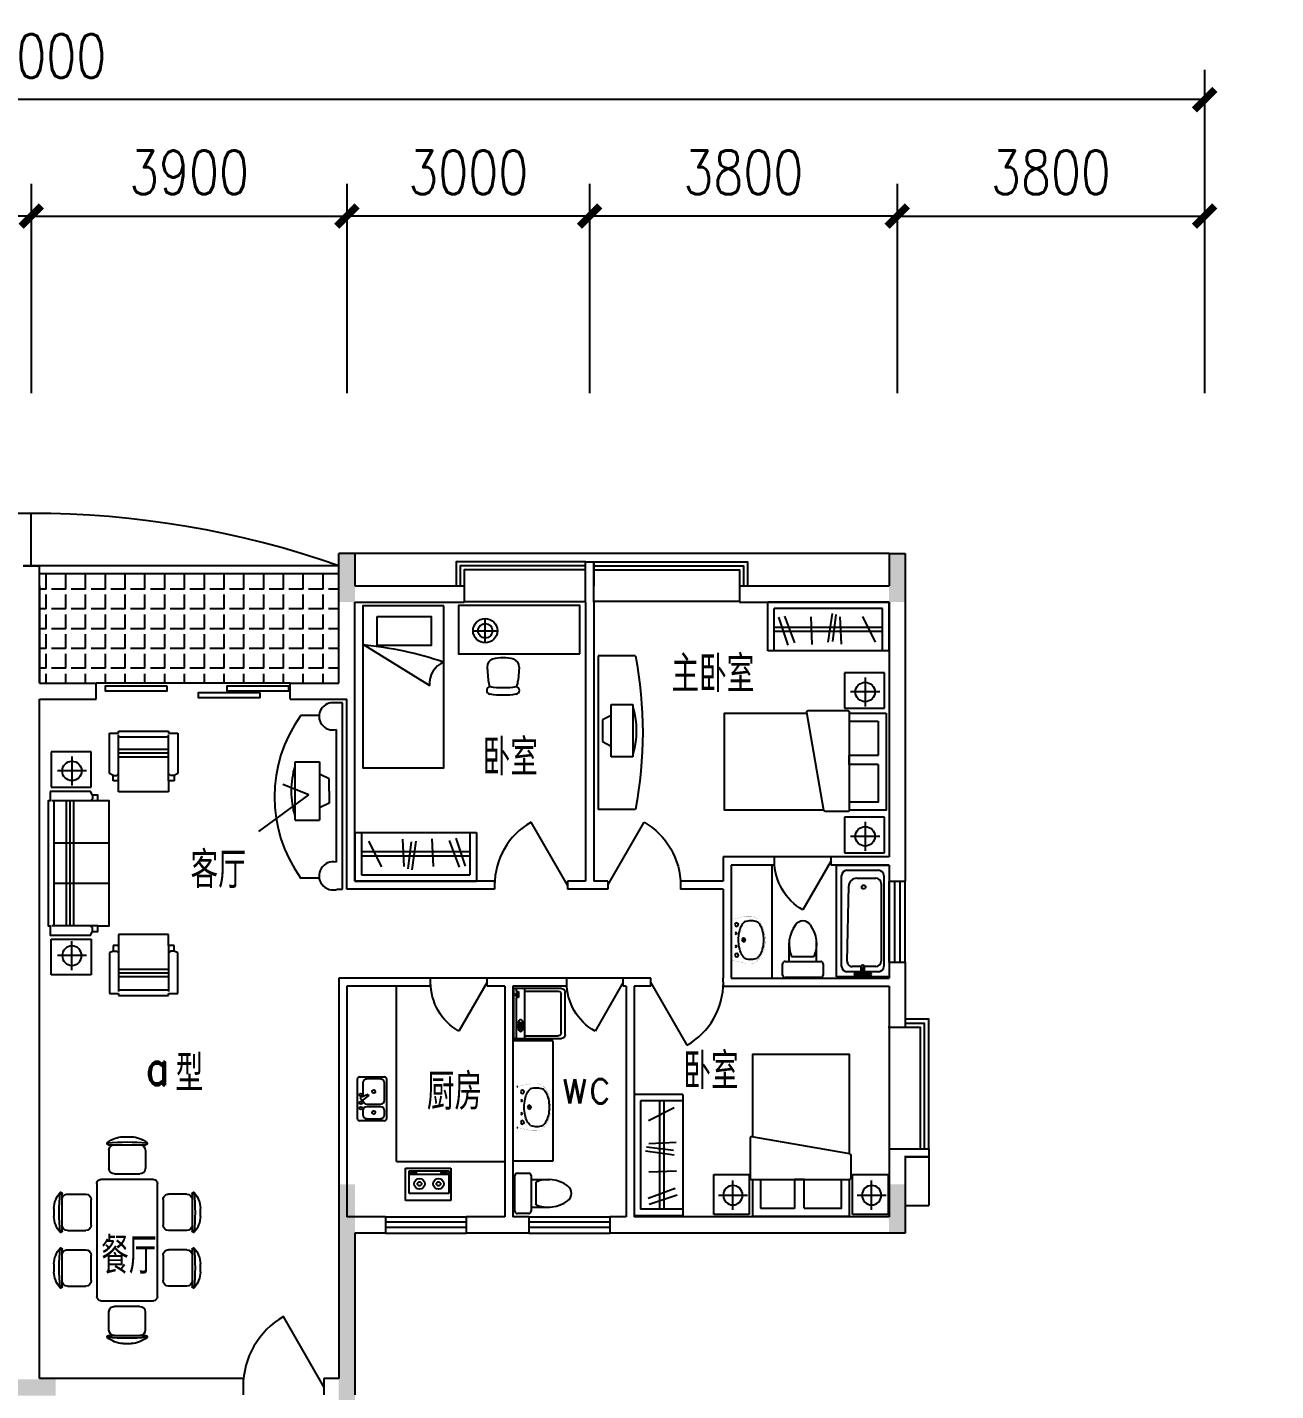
# Model space of a CAD drawing. Header units: millimetres. Extents: x 1384 to 55885, y 627 to 50798.
# Drawn here: x 21911 to 37340, y 33941 to 50798 of the extents above; entities that cross this region are included whole.
import ezdxf
from ezdxf.enums import TextEntityAlignment as Align

# ---------------------------------------------------------------- set-up
doc = ezdxf.new("R2010")
doc.units = ezdxf.units.MM
for name, color, linetype in [('2D', 7, 'Continuous'), ('AXIS', 3, 'Continuous'), ('COLUMN', 7, 'Continuous'), ('F', 12, 'Continuous'), ('JIAJU', 30, 'Continuous'), ('PUB_TEXT', 7, 'Continuous'), ('TOILET', 7, 'Continuous'), ('WALL', 4, 'Continuous'), ('WD', 4, 'Continuous'), ('WINDOW', 5, 'Continuous'), ('WINDOW_TEXT', 7, 'Continuous')]:
    doc.layers.add(name, color=color, linetype=linetype)
doc.styles.add('_ROMAND', font='ROMAND.shx', dxfattribs={"width": 0.8})
doc.styles.add('_XC92', font='txt.shx', dxfattribs={"width": 0.8, "bigfont": 'xc92.shx'})
doc.styles.add('ATT', font='TXT')
doc.styles.add('DIM_FONT', font='SIMPLEX.shx', dxfattribs={"width": 0.8})
doc.styles.add('SIMPLEX', font='SIMPLEX.SHX')
doc.styles.get("Standard").update_dxf_attribs({"font": 'arial.ttf'})
doc.dimstyles.new('AXIS180', dxfattribs={"dimscale": 1.8, "dimtxt": 300, "dimasz": 1, "dimexe": 250, "dimexo": 300, "dimgap": 150, "dimtad": 1, "dimdec": 0, "dimdsep": 46, "dimtxsty": 'DIM_FONT', "dimblk": '_DIMX', "dimcen": 2.5, "dimse1": 1, "dimse2": 1, "dimclrt": 7, "dimadec": 0, "dimazin": 0, "dimtfac": 1, "dimtdec": 0, "dimtix": 1, "dimtmove": 2, "dimatfit": 3, "dimldrblk": '_DIMX', "dimfxl": 1, "dimtolj": 1, "dimtzin": 0, "dimarcsym": 0})

# ---------------------------------------------------------------- blocks, each defined once
blk = doc.blocks.new('_DIMX')
at = {"const_width": 50}
blk.add_lwpolyline([(-70, -70), (70, 70)], dxfattribs=at)
blk = doc.blocks.new('*D84')
at = {"layer": 'AXIS', "color": 0, "lineweight": -2, "transparency": 16777216}
blk.add_line((21959, 48464), (18063, 48464), dxfattribs=at)
at = {"layer": 'DEFPOINTS', "color": 0, "transparency": 16777216}
for p in [(18061, 48464), (18061, 44504), (21961, 44504)]:
    blk.add_point(p, dxfattribs=at)
at = {"layer": 'AXIS', "color": 0, "lineweight": -2, "transparency": 16777216, "xscale": 1.8, "yscale": 1.8, "zscale": 1.8, "rotation": 180}
blk.add_blockref('_DIMX', (18061, 48464), dxfattribs=at)
at = {"layer": 'AXIS', "color": 0, "lineweight": -2, "transparency": 16777216, "xscale": 1.8, "yscale": 1.8, "zscale": 1.8}
blk.add_blockref('_DIMX', (21961, 48464), dxfattribs=at)
at = {"layer": 'AXIS', "color": 7, "transparency": 16777216, "insert": (20011, 49004), "char_height": 540, "attachment_point": 5, "style": 'DIM_FONT'}
blk.add_mtext('\\A1;3900', dxfattribs=at)
blk = doc.blocks.new('*D86')
at = {"layer": 'AXIS', "color": 0, "lineweight": -2, "transparency": 16777216}
blk.add_line((36459, 49904), (7463, 49904), dxfattribs=at)
at = {"layer": 'DEFPOINTS', "color": 0, "transparency": 16777216}
for p in [(7461, 49904), (7461, 44504), (36461, 44504)]:
    blk.add_point(p, dxfattribs=at)
at = {"layer": 'AXIS', "color": 0, "lineweight": -2, "transparency": 16777216, "xscale": 1.8, "yscale": 1.8, "zscale": 1.8, "rotation": 180}
blk.add_blockref('_DIMX', (7461, 49904), dxfattribs=at)
at = {"layer": 'AXIS', "color": 0, "lineweight": -2, "transparency": 16777216, "xscale": 1.8, "yscale": 1.8, "zscale": 1.8}
blk.add_blockref('_DIMX', (36461, 49904), dxfattribs=at)
at = {"layer": 'AXIS', "color": 7, "transparency": 16777216, "insert": (21961, 50444), "char_height": 540, "attachment_point": 5, "style": 'DIM_FONT'}
blk.add_mtext('\\A1;29000', dxfattribs=at)
blk = doc.blocks.new('*D89')
at = {"layer": 'AXIS', "color": 0, "lineweight": -2, "transparency": 16777216}
blk.add_line((39786, 43789), (39786, 38992), dxfattribs=at)
at = {"layer": 'DEFPOINTS', "color": 0, "transparency": 16777216}
for p in [(35826, 43791), (35826, 38991), (39786, 38991)]:
    blk.add_point(p, dxfattribs=at)
at = {"layer": 'AXIS', "color": 0, "lineweight": -2, "transparency": 16777216, "xscale": 1.8, "yscale": 1.8, "zscale": 1.8}
for p, rotation in [((39786, 43791), 90), ((39786, 38991), 270)]:
    blk.add_blockref('_DIMX', p, dxfattribs=dict(at, rotation=rotation))
at = {"layer": 'AXIS', "color": 7, "transparency": 16777216, "insert": (39241, 41391), "char_height": 540, "attachment_point": 5, "rotation": 90}
blk.add_mtext('\\A1;4800', dxfattribs=at)
blk = doc.blocks.new('*D90')
at = {"layer": 'AXIS', "color": 0, "lineweight": -2, "transparency": 16777216}
blk.add_line((39786, 38989), (39786, 35992), dxfattribs=at)
at = {"layer": 'DEFPOINTS', "color": 0, "transparency": 16777216}
for p in [(35826, 38991), (35826, 35991), (39786, 35991)]:
    blk.add_point(p, dxfattribs=at)
at = {"layer": 'AXIS', "color": 0, "lineweight": -2, "transparency": 16777216, "xscale": 1.8, "yscale": 1.8, "zscale": 1.8}
for p, rotation in [((39786, 38991), 90), ((39786, 35991), 270)]:
    blk.add_blockref('_DIMX', p, dxfattribs=dict(at, rotation=rotation))
at = {"layer": 'AXIS', "color": 7, "transparency": 16777216, "insert": (39246, 37491), "char_height": 540, "attachment_point": 5, "rotation": 90, "style": 'DIM_FONT'}
blk.add_mtext('\\A1;3000', dxfattribs=at)
blk = doc.blocks.new('*D91')
at = {"layer": 'AXIS', "color": 0, "lineweight": -2, "transparency": 16777216}
blk.add_line((39786, 35989), (39786, 32992), dxfattribs=at)
at = {"layer": 'DEFPOINTS', "color": 0, "transparency": 16777216}
for p in [(35826, 35991), (35826, 32991), (39786, 32991)]:
    blk.add_point(p, dxfattribs=at)
at = {"layer": 'AXIS', "color": 0, "lineweight": -2, "transparency": 16777216, "xscale": 1.8, "yscale": 1.8, "zscale": 1.8}
for p, rotation in [((39786, 35991), 90), ((39786, 32991), 270)]:
    blk.add_blockref('_DIMX', p, dxfattribs=dict(at, rotation=rotation))
at = {"layer": 'AXIS', "color": 7, "transparency": 16777216, "insert": (39246, 34491), "char_height": 540, "attachment_point": 5, "rotation": 90, "style": 'DIM_FONT'}
blk.add_mtext('\\A1;3000', dxfattribs=at)
blk = doc.blocks.new('*D97')
at = {"layer": 'AXIS', "color": 0, "lineweight": -2, "transparency": 16777216}
blk.add_line((41226, 43789), (41226, 12692), dxfattribs=at)
at = {"layer": 'DEFPOINTS', "color": 0, "transparency": 16777216}
for p in [(35826, 43791), (35826, 12691), (41226, 12691)]:
    blk.add_point(p, dxfattribs=at)
at = {"layer": 'AXIS', "color": 0, "lineweight": -2, "transparency": 16777216, "xscale": 1.8, "yscale": 1.8, "zscale": 1.8}
for p, rotation in [((41226, 43791), 90), ((41226, 12691), 270)]:
    blk.add_blockref('_DIMX', p, dxfattribs=dict(at, rotation=rotation))
at = {"layer": 'AXIS', "color": 7, "transparency": 16777216, "insert": (40686, 28241), "char_height": 540, "attachment_point": 5, "rotation": 90, "style": 'DIM_FONT'}
blk.add_mtext('\\A1;31100', dxfattribs=at)
blk = doc.blocks.new('*D99')
at = {"layer": 'AXIS', "color": 0, "lineweight": -2, "transparency": 16777216}
blk.add_line((21963, 48464), (25859, 48464), dxfattribs=at)
at = {"layer": 'DEFPOINTS', "color": 0, "transparency": 16777216}
for p in [(25861, 48464), (21961, 44504), (25861, 44504)]:
    blk.add_point(p, dxfattribs=at)
at = {"layer": 'AXIS', "color": 0, "lineweight": -2, "transparency": 16777216, "xscale": 1.8, "yscale": 1.8, "zscale": 1.8, "rotation": 180}
blk.add_blockref('_DIMX', (21961, 48464), dxfattribs=at)
at = {"layer": 'AXIS', "color": 0, "lineweight": -2, "transparency": 16777216, "xscale": 1.8, "yscale": 1.8, "zscale": 1.8}
blk.add_blockref('_DIMX', (25861, 48464), dxfattribs=at)
at = {"layer": 'AXIS', "color": 7, "transparency": 16777216, "insert": (23911, 49004), "char_height": 540, "attachment_point": 5, "style": 'DIM_FONT'}
blk.add_mtext('\\A1;3900', dxfattribs=at)
blk = doc.blocks.new('*D100')
at = {"layer": 'AXIS', "color": 0, "lineweight": -2, "transparency": 16777216}
blk.add_line((32663, 48464), (36459, 48464), dxfattribs=at)
at = {"layer": 'DEFPOINTS', "color": 0, "transparency": 16777216}
for p in [(36461, 48464), (32661, 44504), (36461, 44504)]:
    blk.add_point(p, dxfattribs=at)
at = {"layer": 'AXIS', "color": 0, "lineweight": -2, "transparency": 16777216, "xscale": 1.8, "yscale": 1.8, "zscale": 1.8, "rotation": 180}
blk.add_blockref('_DIMX', (32661, 48464), dxfattribs=at)
at = {"layer": 'AXIS', "color": 0, "lineweight": -2, "transparency": 16777216, "xscale": 1.8, "yscale": 1.8, "zscale": 1.8}
blk.add_blockref('_DIMX', (36461, 48464), dxfattribs=at)
at = {"layer": 'AXIS', "color": 7, "transparency": 16777216, "insert": (34561, 49004), "char_height": 540, "attachment_point": 5, "style": 'DIM_FONT'}
blk.add_mtext('\\A1;3800', dxfattribs=at)
blk = doc.blocks.new('*D101')
at = {"layer": 'AXIS', "color": 0, "lineweight": -2, "transparency": 16777216}
blk.add_line((32659, 48464), (28863, 48464), dxfattribs=at)
at = {"layer": 'DEFPOINTS', "color": 0, "transparency": 16777216}
for p in [(28861, 48464), (28861, 44504), (32661, 44504)]:
    blk.add_point(p, dxfattribs=at)
at = {"layer": 'AXIS', "color": 0, "lineweight": -2, "transparency": 16777216, "xscale": 1.8, "yscale": 1.8, "zscale": 1.8, "rotation": 180}
blk.add_blockref('_DIMX', (28861, 48464), dxfattribs=at)
at = {"layer": 'AXIS', "color": 0, "lineweight": -2, "transparency": 16777216, "xscale": 1.8, "yscale": 1.8, "zscale": 1.8}
blk.add_blockref('_DIMX', (32661, 48464), dxfattribs=at)
at = {"layer": 'AXIS', "color": 7, "transparency": 16777216, "insert": (30761, 49004), "char_height": 540, "attachment_point": 5, "style": 'DIM_FONT'}
blk.add_mtext('\\A1;3800', dxfattribs=at)
blk = doc.blocks.new('*D102')
at = {"layer": 'AXIS', "color": 0, "lineweight": -2, "transparency": 16777216}
blk.add_line((28859, 48464), (25863, 48464), dxfattribs=at)
at = {"layer": 'DEFPOINTS', "color": 0, "transparency": 16777216}
for p in [(25861, 48464), (25861, 44504), (28861, 44504)]:
    blk.add_point(p, dxfattribs=at)
at = {"layer": 'AXIS', "color": 0, "lineweight": -2, "transparency": 16777216, "xscale": 1.8, "yscale": 1.8, "zscale": 1.8, "rotation": 180}
blk.add_blockref('_DIMX', (25861, 48464), dxfattribs=at)
at = {"layer": 'AXIS', "color": 0, "lineweight": -2, "transparency": 16777216, "xscale": 1.8, "yscale": 1.8, "zscale": 1.8}
blk.add_blockref('_DIMX', (28861, 48464), dxfattribs=at)
at = {"layer": 'AXIS', "color": 7, "transparency": 16777216, "insert": (27361, 49004), "char_height": 540, "attachment_point": 5, "style": 'DIM_FONT'}
blk.add_mtext('\\A1;3000', dxfattribs=at)
blk = doc.blocks.new('_DBLK')
blk.add_line((-0.5, 0), (0, -0.866))
blk.add_arc((-0.5, 0), 1, 300, 0)
at = {"style": 'SIMPLEX', "flags": 9}
blk.add_attdef('A', text='', height=1, dxfattribs=at).set_placement((0, 1.5), align=Align.MIDDLE)
blk = doc.blocks.new('A$C51631F25')
at = {"layer": '2D', "color": 30}
for p, q in [((456, 550), (97, 550)), ((100, 667), (456, 667)), ((456, 667), (456, 550))]:
    blk.add_line(p, q, dxfattribs=at)
for points in [[(0, 30), (0, 1230), (456, 1230)], [(770, 1230), (2000, 1230), (2000, 30), (981, 30)], [(100, 667), (100, 1130), (456, 1130)], [(100, 130), (100, 550)], [(456, 30), (0, 30)], [(456, 130), (100, 130)]]:
    blk.add_lwpolyline(points, dxfattribs=at)
blk.add_lwpolyline([(456, 18), (456, 1229, -0.414214), (474, 1248), (752, 1248, -0.364216), (770, 1233), (983, 21, -0.466043), (965, 0), (474, 0, -0.414214)], format="xyb", close=True, dxfattribs=at)
blk = doc.blocks.new('-TD')
at = {"color": 0}
for p, q in [((0, -90), (0, 90)), ((-90, 0), (90, 0))]:
    blk.add_line(p, q, dxfattribs=at)
blk.add_circle((0, 0), 60)
blk = doc.blocks.new('-CG')
at = {"layer": 'F'}
for p, q in [((322, 351), (-172, 351)), ((-172, 351), (-172, -87)), ((322, -87), (322, 351)), ((-172, -87), (322, -87))]:
    blk.add_line(p, q, dxfattribs=at)
at = {"layer": 'F', "xscale": 2, "yscale": 2, "zscale": 2}
blk.add_blockref('-TD', (65, 149), dxfattribs=at)
blk = doc.blocks.new('U_B16FYY')
for p, q in [((-958, 315), (542, 315)), ((-958, -285), (-958, 315)), ((-878, 235), (462, 235)), ((-878, -285), (-878, 235)), ((-205, -181), (-257, 176)), ((462, -285), (462, 235)), ((542, -285), (542, 315)), ((-878, 0), (462, 0)), ((-792, -181), (-632, 138)), ((-351, 134), (-365, -204)), ((-262, -171), (-304, 162)), ((-9, -209), (6, 134)), ((207, -190), (329, 143)), ((287, -218), (404, 129)), ((-878, -50), (462, -50)), ((-958, -285), (542, -285))]:
    blk.add_line(p, q)
at = {"style": 'DIM_FONT', "width": 0.8, "flags": 9}
for tag in ['XSIZE', 'YSIZE']:
    blk.add_attdef(tag, (0, 0), '', height=0.5, dxfattribs=at)
blk = doc.blocks.new('A$C24C04AE9')
at = {"layer": 'JIAJU', "rotation": 90}
blk.add_blockref('U_B16FYY', (315, 958), dxfattribs=at)
blk = doc.blocks.new('A$C009D426A')
at = {"layer": '2D', "color": 30}
for points in [[(0, 0), (0, 1000), (2000, 1000), (2000, 0)], [(131, 824), (131, 158), (490, 158), (490, 824)]]:
    blk.add_lwpolyline(points, close=True, dxfattribs=at)
blk.add_lwpolyline([(477, 998, 0.05735), (692, 0, -0.31665), (983, 178)], format="xyb", close=True, dxfattribs=at)
blk = doc.blocks.new('M_E24TTP')
at = {"layer": 'TOILET', "color": 7}
for p, q in [((-170, 200), (-170, 430)), ((170, 200), (170, 430)), ((-250, 30), (-250, 170)), ((-220, 200), (220, 200)), ((-140, 260), (140, 260)), ((250, 170), (250, 30)), ((220, 0), (-220, 0))]:
    blk.add_line(p, q, dxfattribs=at)
for centre, radius, start, end in [((0, 590), 110, 33.4509, 146.5491), ((227, 413), 398, 143.3619, 202.5495), ((-227, 413), 398, 337.4505, 36.6381), ((-220, 170), 30, 90, 180), ((220, 170), 30, 0, 90), ((-220, 30), 30, 180, 270), ((220, 30), 30, 270, 0)]:
    blk.add_arc(centre, radius, start, end, dxfattribs=at)
at = {"style": 'DIM_FONT', "width": 0.8, "flags": 9}
for tag in ['XSIZE', 'YSIZE']:
    blk.add_attdef(tag, (0, 0), '', height=0.5, dxfattribs=at)
blk = doc.blocks.new('XYJ')
at = {"layer": 'JIAJU'}
for p, q in [((0, 0), (-690, 0)), ((-647, -36), (-690, -36)), ((-652, -144), (-652, -611)), ((-647, -35), (-647, -66)), ((-647, -66), (-564, -66)), ((-564, -66), (-564, -35)), ((0, -36), (-564, -36)), ((-222, -87), (-222, -99)), ((-212, -96), (-212, -113)), ((-147, -96), (-212, -96)), ((-212, -113), (-147, -113)), ((-147, -113), (-147, -96)), ((-130, -88), (-130, -99)), ((-38, -144), (-38, -611)), ((-78, -651), (-612, -651))]:
    blk.add_line(p, q, dxfattribs=at)
at = {"layer": 'JIAJU', "linetype": 'Continuous'}
for p, q in [((-690, -656), (-690, 0)), ((0, 0), (0, -656)), ((-690, -145), (0, -145)), ((-50, -706), (-640, -706))]:
    blk.add_line(p, q, dxfattribs=at)
at = {"layer": 'JIAJU'}
blk.add_lwpolyline([(-262, -94, 0.185158), (-257, -107, 0.102042), (-237, -122, 0.060862), (-212, -130, 0.047173), (-179, -133, 0.047173), (-145, -130, 0.060862), (-120, -122, 0.102042), (-100, -107, 0.185158), (-95, -94, 0.185158), (-100, -82, 0.102042), (-120, -67, 0.060862), (-145, -59, 0.047173), (-179, -56, 0.047173), (-212, -59, 0.060862), (-237, -67, 0.102042), (-257, -82, 0.185158)], format="xyb", close=True, dxfattribs=at)
for points in [[(-130, -88, 0.259034), (-132, -85, 0.076276), (-144, -80, 0.036515), (-157, -77, 0.026615), (-176, -76, 0.026615), (-195, -77, 0.036515), (-208, -80, 0.076276), (-220, -85, 0.259034), (-222, -88, 0.078462), (-222, -89, 0.056762)], [(-130, -99, 0.259034), (-132, -95, 0.076276), (-144, -90, 0.036515), (-157, -88, 0.026615), (-176, -87, 0.026615), (-195, -88, 0.036515), (-208, -90, 0.076276), (-220, -95, 0.259034), (-222, -99, 0.259034), (-220, -102, 0.056762), (-212, -106, 0.036515)], [(-147, -108, 0.008736), (-144, -107, 0.076276), (-132, -102, 0.259034), (-130, -99, 0.259034)]]:
    blk.add_lwpolyline(points, format="xyb", dxfattribs=at)
blk.add_circle((-604, -35), 17.5, dxfattribs=at)
at = {"layer": 'JIAJU', "linetype": 'Continuous'}
for centre, start, end in [((-640, -656), 180, 270), ((-50, -656), 270, 0)]:
    blk.add_arc(centre, 50, start, end, dxfattribs=at)
at = {"layer": 'JIAJU'}
for centre, start, end in [((-612, -611), 180, 270), ((-78, -611), 270, 0)]:
    blk.add_arc(centre, 40, start, end, dxfattribs=at)
at = {"layer": 'JIAJU', "width": 0.8, "flags": 9}
for tag in ['XSIZE', 'YSIZE']:
    blk.add_attdef(tag, (-345, 0), '', height=0.5, dxfattribs=at)
blk = doc.blocks.new('M_E11')
for p, q in [((-280, -10), (-280, 0)), ((280, 0), (280, -10)), ((-251, -189), (-251, -186)), ((-248, -183), (-250, -185))]:
    blk.add_line(p, q)
at = {"const_width": 1.5}
for points in [[(-280, 0), (280, 0)], [(-326, -200), (-280, -5)], [(326, -204), (280, -5)]]:
    blk.add_lwpolyline(points, dxfattribs=at)
for points in [[(253, -188, 0.098208), (193, -141, 0.066287), (110, -111, 0.052428), (0, -100, 0.052428), (-110, -111, 0.066287), (-193, -141, 0.093876), (-251, -186, 0.171377)], [(-250, -358, 0.091341), (-193, -401, 0.066287), (-110, -431, 0.052428), (0, -442, 0.052428), (110, -431, 0.066287), (193, -401, 0.091756), (250, -358, 0.171377)]]:
    blk.add_lwpolyline(points, format="xyb")
for points in [[(-326, -200, 0.008223), (-326, -204, 0.149285)], [(-326, -266, 0.149285), (-304, -337, 0.107079), (-231, -408, 0.075625), (-131, -450, 0.062436), (-1, -467, 0.062436), (130, -452, 0.075625), (230, -410, 0.107079), (304, -339, 0.149285), (326, -268, 0.005205), (326, -266, 0.086596)]]:
    blk.add_lwpolyline(points, format="xyb", dxfattribs=at)
at = {"const_width": 1.5, "flags": 128}
for points in [[(-326, -204), (-326, -268)], [(326, -204), (326, -268)]]:
    blk.add_lwpolyline(points, dxfattribs=at)
at = {"flags": 128}
for points in [[(-253, -188, 0.172546), (-250, -358, 0.726395)], [(253, -188, -0.172546), (250, -358, -0.726395)]]:
    blk.add_lwpolyline(points, format="xyb", dxfattribs=at)
for centre, radius in [((-210, -75), 24), ((-210, -75), 24), ((-210, -75), 24), ((-90, -65), 10), ((0, -170), 25), ((0, -170), 15), ((90, -65), 10), ((210, -75), 24)]:
    blk.add_circle(centre, radius)
blk.add_arc((-250, -186), 1, 131.3224, 180)
at = {"width": 0.8, "flags": 9}
for tag in ['XSIZE', 'YSIZE']:
    blk.add_attdef(tag, (0, 0), '', height=0.5, dxfattribs=at)
blk = doc.blocks.new('M_E29JIV')
at = {"color": 0, "linetype": 'ByBlock'}
for p, q in [((0, -307), (0, 307)), ((31, 338), (419, 338)), ((82, 245), (82, 40)), ((358, 307), (143, 307)), ((419, -20), (419, 245)), ((450, 307), (450, -307)), ((48, 2), (57, -12)), ((59, 31), (163, 70)), ((173, 53), (87, -18)), ((163, 70), (173, 53)), ((82, -184), (82, -245)), ((143, -82), (358, -82)), ((358, -123), (143, -123)), ((419, -245), (419, -184)), ((419, -338), (31, -338)), ((143, -307), (358, -307))]:
    blk.add_line(p, q, dxfattribs=at)
for centre, radius in [((51, 61), 20.5), ((251, 112), 25.6), ((51, -61), 20.5), ((51, -143), 20.5), ((251, -210), 25.6)]:
    blk.add_circle(centre, radius, dxfattribs=at)
for centre, radius, start, end in [((31, 307), 30.7, 90, 180), ((143, 245), 61.4, 90, 180), ((358, 245), 61.4, 0, 90), ((419, 307), 30.7, 0, 90), ((66, 12), 20.5, 110.5377, 210), ((74, -2), 20.5, 210, 309.4623), ((143, -20), 61.4, 180, 270), ((143, -184), 61.4, 90, 180), ((358, -20), 61.4, 270, 0), ((358, -184), 61.4, 0, 90), ((31, -307), 30.7, 180, 270), ((143, -245), 61.4, 180, 270), ((358, -245), 61.4, 270, 0), ((419, -307), 30.7, 270, 0)]:
    blk.add_arc(centre, radius, start, end, dxfattribs=at)
at = {"style": 'DIM_FONT', "width": 0.8, "flags": 9}
for tag in ['XSIZE', 'YSIZE']:
    blk.add_attdef(tag, (0, 0), '', height=0.5, dxfattribs=at)
blk = doc.blocks.new('U_B12XQY')
for p, q in [((-340, 275), (360, 275)), ((-340, -225), (-340, 275)), ((360, 275), (360, -225)), ((309, 162), (-314, 162)), ((-314, 162), (-314, -180)), ((309, -180), (309, 162)), ((-314, -125), (309, -125)), ((-314, -180), (309, -180)), ((-281, -147), (-281, -159)), ((-206, -156), (-271, -156)), ((-271, -156), (-271, -173)), ((-271, -173), (-206, -173)), ((-206, -173), (-206, -156)), ((-189, -148), (-189, -159)), ((192, -147), (192, -159)), ((202, -156), (202, -173)), ((267, -156), (202, -156)), ((202, -173), (267, -173)), ((267, -173), (267, -156)), ((284, -148), (284, -159)), ((360, -225), (-340, -225))]:
    blk.add_line(p, q)
for centre, radius in [((-149, 17), 82.5), ((-149, 17), 31.6), ((144, 17), 82.5), ((144, 17), 31.6)]:
    blk.add_circle(centre, radius)
for centre, radius, start, end in [((-277, -148), 4.03, 121.9106, 180), ((-277, -148), 4.03, 180, 197.9454), ((-277, -159), 4.03, 121.9106, 180), ((-277, -159), 4.03, 180, 238.0894), ((-257, -180), 41.3, 104.4631, 121.9106), ((-257, -190), 41.3, 104.4631, 121.9106), ((-257, -127), 41.3, 238.0894, 251.0845), ((-244, -231), 94.4, 96.0983, 104.4631), ((-244, -242), 94.4, 96.0983, 104.4631), ((-235, -314), 177, 90, 96.0983), ((-235, -324), 177, 90, 96.0983), ((-235, -314), 177, 83.9017, 90), ((-235, -324), 177, 83.9017, 90), ((-226, -231), 94.4, 75.5369, 83.9017), ((-226, -242), 94.4, 75.5369, 83.9017), ((-226, -76), 94.4, 282.4611, 284.4631), ((-213, -180), 41.3, 58.0894, 75.5369), ((-213, -190), 41.3, 58.0894, 75.5369), ((-213, -127), 41.3, 284.4631, 301.9106), ((-193, -148), 4.03, 0, 58.0894), ((-193, -159), 4.03, 0, 58.0894), ((-193, -159), 4.03, 301.9106, 360), ((196, -148), 4.03, 121.9106, 180), ((196, -148), 4.03, 180, 197.9454), ((196, -159), 4.03, 121.9106, 180), ((196, -159), 4.03, 180, 238.0894), ((216, -180), 41.3, 104.4631, 121.9106), ((216, -190), 41.3, 104.4631, 121.9106), ((216, -127), 41.3, 238.0894, 251.0845), ((229, -231), 94.4, 96.0983, 104.4631), ((229, -242), 94.4, 96.0983, 104.4631), ((238, -314), 177, 90, 96.0983), ((238, -324), 177, 90, 96.0983), ((238, -314), 177, 83.9017, 90), ((238, -324), 177, 83.9017, 90), ((247, -231), 94.4, 75.5369, 83.9017), ((247, -242), 94.4, 75.5369, 83.9017), ((247, -76), 94.4, 282.4611, 284.4631), ((260, -180), 41.3, 58.0894, 75.5369), ((260, -190), 41.3, 58.0894, 75.5369), ((260, -127), 41.3, 284.4631, 301.9106), ((280, -148), 4.03, 0, 58.0894), ((280, -159), 4.03, 0, 58.0894), ((280, -159), 4.03, 301.9106, 360)]:
    blk.add_arc(centre, radius, start, end)
at = {"style": 'DIM_FONT', "width": 0.8, "flags": 9}
for tag in ['XSIZE', 'YSIZE']:
    blk.add_attdef(tag, (0, 0), '', height=0.5, dxfattribs=at)
blk = doc.blocks.new('_C7YTK')
for p, q in [((331, -464), (331, -164)), ((181, -314), (481, -314)), ((355, -763), (369, -924)), ((749, -763), (737, -924))]:
    blk.add_line(p, q)
for radius in [150, 90]:
    blk.add_circle((331, -314), radius)
for centre, radius, start, end in [((447, -755), 92, 106.1087, 185), ((552, -1120), 472, 73.8913, 106.1087), ((657, -755), 92, 355, 73.8913), ((396, -1051), 46, 98.4555, 261.5445), ((553, -924), 184, 180, 206.2122), ((552, 87), 1104, 261.5445, 278.4555), ((707, -1051), 46, 278.4555, 81.5445), ((553, -924), 184, 333.618, 0), ((552, -4), 1104, 261.5445, 278.4555)]:
    blk.add_arc(centre, radius, start, end)
at = {"layer": 'JIAJU'}
blk.add_lwpolyline([(1500, -600), (1500, 0), (0, 0), (0, -600)], close=True, dxfattribs=at)
at = {"style": 'DIM_FONT', "width": 0.8, "flags": 9}
for tag, p, height in [('XSIZE', (0, 0), 0.5), ('YSIZE', (0, 0), 0.5), ('ZSIZE', (0, 0), 0.5), ('XSIZE', (331, -314), 0.3), ('YSIZE', (331, -314), 0.3)]:
    blk.add_attdef(tag, p, '', height=height, dxfattribs=at)
for tag in ['XSIZE', 'YSIZE']:
    blk.add_attdef(tag, (533, -857), '', height=0.5, rotation=180, dxfattribs=at)
blk = doc.blocks.new('_C6QHT')
at = {"layer": 'JIAJU'}
for p, q in [((0, -460), (0, 0)), ((0, 0), (1900, 0)), ((1900, -460), (1900, 0)), ((1251, -160), (603, -160)), ((603, -160), (603, -430)), ((738, -160), (792, -52)), ((792, -52), (1062, -52)), ((1062, -52), (1116, -160)), ((1251, -430), (1251, -160)), ((603, -430), (1251, -430))]:
    blk.add_line(p, q, dxfattribs=at)
for centre, radius, start, end in [((950, 4500), 5050, 259.157, 280.843), ((927, 528), 999, 253.6295, 286.3705)]:
    blk.add_arc(centre, radius, start, end, dxfattribs=at)
at = {"style": 'DIM_FONT', "width": 0.8, "flags": 9}
for tag in ['XSIZE', 'YSIZE', 'ZSIZE']:
    blk.add_attdef(tag, (0, 0), '', height=0.5, dxfattribs=at)
for tag in ['XSIZE', 'YSIZE', 'ZSIZE']:
    blk.add_attdef(tag, (0, 0), '', height=0.5, rotation=270, dxfattribs=at)
blk = doc.blocks.new('A$C747D3C6A')
at = {"layer": 'JIAJU', "rotation": 90}
blk.add_blockref('_C6QHT', (0, 0), dxfattribs=at)
blk = doc.blocks.new('U_B14JRS')
for p, q in [((-1420, 680), (280, 680)), ((-1420, -120), (-1420, 680)), ((280, 680), (280, -120)), ((-1340, 303), (-1340, 520)), ((-1260, 600), (120, 600)), ((-1260, 302), (-1260, 438)), ((-1178, 518), (-37, 491)), ((200, 520), (200, 40)), ((-1377, 303), (-1265, 303)), ((-1377, 278), (-1265, 278)), ((-1377, 253), (-1265, 253)), ((-1340, 40), (-1340, 253)), ((-1260, 80), (-1260, 253)), ((80, 371), (80, 80)), ((0, 0), (-1180, 0)), ((280, -120), (-1420, -120)), ((120, -40), (-1260, -40))]:
    blk.add_line(p, q)
for centre, radius in [((-1380, 367), 35.5), ((-1380, 189), 35.5), ((-1380, 367), 15.5), ((-54, 266), 28.5), ((-1380, 189), 15.5)]:
    blk.add_circle(centre, radius)
for centre, radius, start, end in [((-1260, 520), 80, 90, 180), ((-1180, 438), 80, 88.6442, 180), ((-40, 371), 120, 0, 88.6442), ((120, 520), 80, 0, 90), ((-1377, 278), 40.6, 37.9622, 322.0378), ((-1377, 278), 30.6, 54.6762, 305.3238), ((-1371, 277), 26.3, 90, 295.9667), ((-1265, 278), 25, 270, 90), ((-1260, 40), 80, 180, 270), ((-1180, 80), 80, 180, 270), ((0, 80), 80, 270, 0), ((120, 40), 80, 270, 0)]:
    blk.add_arc(centre, radius, start, end)
at = {"style": 'DIM_FONT', "width": 0.8, "flags": 9}
for tag in ['XSIZE', 'YSIZE']:
    blk.add_attdef(tag, (0, 0), '', height=0.5, dxfattribs=at)
blk = doc.blocks.new('_WBLK')
for p, q in [((-0.5, 0.5), (0.5, 0.5)), ((0.5, 0.167), (-0.5, 0.167)), ((0.5, -0.167), (-0.5, -0.167)), ((-0.5, -0.5), (0.5, -0.5))]:
    blk.add_line(p, q)
at = {"layer": 'WINDOW_TEXT', "style": 'SIMPLEX', "flags": 9}
blk.add_attdef('A', text='', height=1, dxfattribs=at).set_placement((0, 1.5), align=Align.MIDDLE)
blk = doc.blocks.new('CJ')
at = {"layer": 'JIAJU'}
for p, q in [((-1044, 579), (-1143, 579)), ((-357, 579), (-456, 579)), ((-863, 479), (-1323, 479)), ((-1318, 412), (-1318, 187)), ((-868, 412), (-868, 187)), ((-177, 479), (-637, 479)), ((-632, 412), (-632, 187)), ((-182, 412), (-182, 187)), ((-1500, -650), (-1500, 0)), ((-1450, 50), (-50, 50)), ((-936, 119), (-1251, 119)), ((-249, 119), (-564, 119)), ((0, 0), (0, -650)), ((-1928, -555), (-1928, -95)), ((-1861, -100), (-1636, -100)), ((-1568, -482), (-1568, -168)), ((68, -482), (68, -168)), ((361, -100), (136, -100)), ((428, -555), (428, -95)), ((-2028, -375), (-2028, -275)), ((528, -375), (528, -275)), ((-1861, -550), (-1636, -550)), ((361, -550), (136, -550)), ((-50, -700), (-1450, -700)), ((-1318, -1062), (-1318, -837)), ((-1251, -769), (-936, -769)), ((-868, -1062), (-868, -837)), ((-632, -1062), (-632, -837)), ((-564, -769), (-249, -769)), ((-182, -1062), (-182, -837)), ((-1323, -1129), (-863, -1129)), ((-637, -1129), (-177, -1129)), ((-1143, -1229), (-1044, -1229)), ((-456, -1229), (-357, -1229))]:
    blk.add_line(p, q, dxfattribs=at)
for centre, radius, start, end in [((-1133, 264), 316, 91.7651, 130.7265), ((-1093, -2199), 2713, 84.8023, 95.1977), ((-1054, 264), 316, 49.2735, 88.2349), ((-446, 264), 316, 91.7651, 130.7265), ((-407, -2199), 2713, 84.8023, 95.1977), ((-367, 264), 316, 49.2735, 88.2349), ((-1333, 495), 10, 130.7265, 202.67), ((-1323, 499), 20, 202.67, 270), ((-1251, 412), 67.5, 90, 180), ((-936, 412), 67.5, 0, 90), ((-863, 499), 20, 270, 337.33), ((-854, 495), 10, 337.33, 49.2735), ((-646, 495), 10, 130.7265, 202.67), ((-637, 499), 20, 202.67, 270), ((-564, 412), 67.5, 90, 180), ((-249, 412), 67.5, 0, 90), ((-177, 499), 20, 270, 337.33), ((-167, 495), 10, 337.33, 49.2735), ((-1251, 187), 67.5, 180, 270), ((-936, 187), 67.5, 270, 0), ((-564, 187), 67.5, 180, 270), ((-249, 187), 67.5, 270, 0), ((-1450, 0), 50, 90, 180), ((-50, 0), 50, 0, 90), ((-1713, -285), 316, 139.2735, 178.2349), ((749, -325), 2713, 174.8023, 185.1977), ((-1945, -86), 10, 67.33, 139.2735), ((-1948, -95), 20, 0, 67.33), ((-1861, -168), 67.5, 90, 180), ((-1636, -168), 67.5, 0, 90), ((136, -168), 67.5, 90, 180), ((361, -168), 67.5, 0, 90), ((448, -95), 20, 112.67, 180), ((445, -86), 10, 40.7265, 112.67), ((-2249, -325), 2713, 354.8023, 5.1977), ((213, -285), 316, 1.7651, 40.7265), ((-1713, -365), 316, 181.7651, 220.7265), ((-1861, -482), 67.5, 180, 270), ((-1636, -482), 67.5, 270, 0), ((136, -482), 67.5, 180, 270), ((361, -482), 67.5, 270, 0), ((213, -365), 316, 319.2735, 358.2349), ((-1945, -564), 10, 220.7265, 292.67), ((-1948, -555), 20, 292.67, 0), ((-1450, -650), 50, 180, 270), ((-50, -650), 50, 270, 0), ((448, -555), 20, 180, 247.33), ((445, -564), 10, 247.33, 319.2735), ((-1251, -837), 67.5, 90, 180), ((-936, -837), 67.5, 0, 90), ((-564, -837), 67.5, 90, 180), ((-249, -837), 67.5, 0, 90), ((-1333, -1145), 10, 157.33, 229.2735), ((-1323, -1149), 20, 90, 157.33), ((-1133, -914), 316, 229.2735, 268.2349), ((-1093, 1549), 2713, 264.8023, 275.1977), ((-1251, -1062), 67.5, 180, 270), ((-1054, -914), 316, 271.7651, 310.7265), ((-936, -1062), 67.5, 270, 0), ((-863, -1149), 20, 22.67, 90), ((-854, -1145), 10, 310.7265, 22.67), ((-646, -1145), 10, 157.33, 229.2735), ((-637, -1149), 20, 90, 157.33), ((-446, -914), 316, 229.2735, 268.2349), ((-407, 1549), 2713, 264.8023, 275.1977), ((-564, -1062), 67.5, 180, 270), ((-367, -914), 316, 271.7651, 310.7265), ((-249, -1062), 67.5, 270, 0), ((-177, -1149), 20, 22.67, 90), ((-167, -1145), 10, 310.7265, 22.67)]:
    blk.add_arc(centre, radius, start, end, dxfattribs=at)
at = {"layer": 'JIAJU', "oblique": -180, "text_generation_flag": 4, "width": 0.8, "flags": 9}
for tag in ['XSIZE', 'YSIZE']:
    blk.add_attdef(tag, (-746, -342), '', height=0.5, rotation=180, dxfattribs=at)
blk = doc.blocks.new('SF')
at = {"layer": 'JIAJU'}
for p, q in [((-1513, 9), (-1513, -14)), ((-895, 9), (-1513, 9)), ((-895, -14), (-895, 9)), ((-1627, -14), (-1627, -514)), ((-1513, -14), (-1627, -14)), ((-1513, -514), (-1513, -37)), ((-895, -59), (-1513, -59)), ((-782, -14), (-895, -14)), ((-895, -514), (-895, -37)), ((-782, -514), (-782, -14)), ((-1513, -219), (-895, -219)), ((-1513, -264), (-895, -264)), ((-1513, -310), (-895, -310)), ((-1627, -514), (-1581, -537)), ((-1581, -537), (-1581, -605)), ((-1581, -537), (-1536, -537)), ((-1581, -605), (-1513, -605)), ((-1536, -537), (-1513, -514)), ((-1513, -605), (-1513, -514)), ((-1513, -605), (-1513, -742)), ((-873, -537), (-895, -514)), ((-895, -605), (-895, -514)), ((-895, -742), (-895, -605)), ((-895, -605), (-827, -605)), ((-827, -537), (-873, -537)), ((-827, -537), (-782, -514)), ((-827, -605), (-827, -537)), ((-1513, -742), (-895, -742)), ((-572, -782), (-572, -828)), ((-572, -828), (-549, -850)), ((-640, -850), (-549, -850)), ((-549, -850), (-71, -850)), ((-344, -2397), (-344, -850)), ((-299, -2397), (-299, -850)), ((-253, -2397), (-253, -850)), ((-94, -850), (-94, -2397)), ((-777, -1374), (-94, -1374)), ((-777, -1874), (-94, -1874)), ((-1513, -2642), (-1513, -2506)), ((-1513, -2506), (-895, -2506)), ((-895, -2506), (-895, -2642)), ((-640, -2397), (-549, -2397)), ((-572, -2420), (-549, -2397)), ((-572, -2466), (-572, -2420)), ((-549, -2397), (-71, -2397)), ((-1581, -2711), (-1581, -2642)), ((-1581, -2642), (-1513, -2642)), ((-1513, -2642), (-1513, -2733)), ((-895, -2642), (-827, -2642)), ((-895, -2642), (-895, -2733)), ((-827, -2642), (-827, -2711)), ((-1627, -2733), (-1581, -2711)), ((-1627, -3234), (-1627, -2733)), ((-1581, -2711), (-1536, -2711)), ((-1536, -2711), (-1513, -2733)), ((-1513, -2733), (-1513, -3211)), ((-873, -2711), (-895, -2733)), ((-895, -2733), (-895, -3211)), ((-827, -2711), (-873, -2711)), ((-827, -2711), (-782, -2733)), ((-782, -2733), (-782, -3234)), ((-1513, -2938), (-895, -2938)), ((-1513, -2984), (-895, -2984)), ((-1513, -3029), (-895, -3029)), ((-895, -3188), (-1513, -3188)), ((-1513, -3234), (-1627, -3234)), ((-1513, -3257), (-1513, -3234)), ((-895, -3257), (-1513, -3257)), ((-895, -3234), (-895, -3257)), ((-782, -3234), (-895, -3234))]:
    blk.add_line(p, q, dxfattribs=at)
blk.add_lwpolyline([(-49, -737), (-49, -850), (-26, -850), (-26, -2397), (-49, -2397), (-49, -2511), (-549, -2511), (-572, -2466), (-640, -2466), (-640, -2397), (-777, -2397), (-777, -850), (-640, -850), (-640, -782), (-572, -782), (-549, -737)], close=True, dxfattribs=at)
at = {"layer": 'JIAJU', "extrusion": (0, 0, -1), "zscale": -1, "rotation": 180}
blk.add_blockref('-CG', (384, -333), dxfattribs=at)
at = {"layer": 'JIAJU'}
blk.add_blockref('-CG', (-384, -2915), dxfattribs=at)
blk = doc.blocks.new('11PTVN02')
at = {"color": 0, "linetype": 'ByBlock'}
for p, q in [((14, 24), (4, 24)), ((4, 24), (4, 0)), ((14, 0), (14, 24)), ((0, 17), (4, 19)), ((0, 12), (0, 17)), ((0, 12), (0, 7)), ((0, 7), (4, 5)), ((14, 0), (4, 0))]:
    blk.add_line(p, q, dxfattribs=at)
blk.add_arc((-21.5, 12), 37, 343.6295, 16.3705, dxfattribs=at)
at = {"color": 0, "linetype": 'ByBlock', "style": 'ATT'}
for tag, p, flags in [('ITEM', (1, -12), 3), ('ROOM_NUMBER', (1, -20), 1), ('WIDTH', (1, -29), 3), ('DEPTH', (1, -38), 3)]:
    blk.add_attdef(tag, p, '', height=6, dxfattribs=dict(at, flags=flags))
blk = doc.blocks.new('-TV')
at = {"xscale": 25, "yscale": 25, "zscale": 25}
blk.add_blockref('11PTVN02', (-1, -1), dxfattribs=at)
blk = doc.blocks.new('-TVG')
at = {"layer": 'F'}
for p, q in [((-21, -78), (-112, -78)), ((-21, -2380), (-21, -78)), ((-540, -231), (-305, -231)), ((-99, -406), (-99, -2049)), ((-436, -1216), (-756, -1085)), ((-1056, -1666), (-436, -1216)), ((-548, -2239), (-305, -2239)), ((-81, -2380), (-21, -2380))]:
    blk.add_line(p, q, dxfattribs=at)
for centre, radius, start, end in [((-142, -244), 168, 79.82, 284.7458), ((860, -1239), 1721, 144.4733, 215.5267), ((-138, -2217), 173, 77.0294, 289.1907)]:
    blk.add_arc(centre, radius, start, end, dxfattribs=at)
at = {"layer": 'F', "xscale": -1.2, "yscale": 1.2, "zscale": 1.2}
blk.add_blockref('-TV', (-186, -1526), dxfattribs=at)

msp = doc.modelspace()

# ---------------------------------------------------------------- hatches: boundary and pattern name
at = {"layer": 'WD'}
h = msp.add_hatch(dxfattribs=at)
h.set_pattern_fill('ANGLE', color=5, scale=35, style=0)
h.set_pattern_definition([(180, (-91537.65, 96412.48), (0, 244.475), [177.8, -66.675]), (90, (-91537.65, 96412.48), (244.475, 1e-14), [177.8, -66.675])])
h.paths.add_polyline_path([(25761.1, 42690.6), (25761.1, 44040.6), (22061.1, 44040.6), (22061.1, 42690.6)])
h = msp.add_hatch(dxfattribs=at)
h.set_pattern_fill('ANGLE', color=5, scale=35, style=0)
h.set_pattern_definition([(180, (-91537.65, 96412.48), (0, 244.475), [177.8, -66.675]), (90, (-91537.65, 96412.48), (244.475, 1e-14), [177.8, -66.675])])
h.paths.add_polyline_path([(25761.1, 42690.6), (25761.1, 44040.6), (22061.1, 44040.6), (22061.1, 42690.6)])

# ---------------------------------------------------------------- linework, layer by layer
for points in [[(23639.5, 42652), (22871.9, 42652), (22871.9, 42593), (23639.5, 42593)], [(25144.8, 42652), (24377.1, 42652), (24377.1, 42593), (25144.8, 42593)], [(24790.4, 42569.4), (24022.8, 42569.4), (24022.8, 42510.4), (24790.4, 42510.4)]]:
    msp.add_lwpolyline(points, close=True)
at = {"layer": 'AXIS'}
for p, q in [((36461.1, 50273.9), (36461.1, 46273.9)), ((21961.1, 48860.7), (21961.1, 46273.9)), ((25861.1, 48860.7), (25861.1, 46273.9)), ((28861.1, 48860.7), (28861.1, 46273.9)), ((32661.1, 48860.7), (32661.1, 46273.9))]:
    msp.add_line(p, q, dxfattribs=at)
at = {"layer": 'COLUMN'}
for points in [[(25761.1, 43690.6), (25961.1, 43690.6), (25761.1, 44290.6), (25961.1, 44290.6)], [(32561.1, 43690.6), (32761.1, 43690.6), (32561.1, 44290.6), (32761.1, 44290.6)], [(25761.1, 33671.3), (25961.1, 33671.3), (25761.1, 36490.6), (25961.1, 36490.6)], [(32561.1, 35890.6), (32761.1, 35890.6), (32561.1, 36490.6), (32761.1, 36490.6)], [(22261.1, 34080.6), (22261.1, 33880.6), (21661.1, 34080.6), (21661.1, 33880.6)]]:
    msp.add_solid(points, dxfattribs=at)
at = {"layer": 'JIAJU'}
for p, q in [((31111.1, 40440.6), (31111.1, 39040.6)), ((26473, 36774.9), (26473, 38940.6)), ((28405.1, 38266.3), (27911.1, 38266.3)), ((28405.1, 38266.3), (28405.1, 36780.1)), ((26473, 36774.9), (27811.1, 36774.9)), ((28405.1, 36780.1), (27911.1, 36780.1))]:
    msp.add_line(p, q, dxfattribs=at)
at = {"layer": 'WALL'}
for p, q in [((25761.1, 42690.6), (25761.1, 44290.6)), ((25963.1, 44290.6), (25761.1, 44290.6)), ((25961.1, 44290.6), (25961.1, 43890.6)), ((28811.1, 44190.6), (28911.1, 44190.6)), ((28811.1, 43700.6), (28811.1, 44190.6)), ((28911.1, 44190.6), (28911.1, 43890.6)), ((28911.1, 43700.6), (28911.1, 44190.6)), ((32559.1, 44290.6), (32761.1, 44290.6)), ((32561.1, 44290.6), (32561.1, 43890.6)), ((32761.1, 44290.6), (32761.1, 43890.6)), ((21861.1, 44140.6), (22061.1, 44140.6)), ((22061.1, 44140.6), (21861.1, 44140.6)), ((22061.1, 42690.6), (22061.1, 44140.6)), ((22061.1, 43890.6), (22061.1, 42690.6)), ((25961.1, 43890.6), (27311.1, 43890.6)), ((27311.1, 43890.6), (27311.1, 43690.6)), ((30711.1, 43890.6), (30711.1, 43690.6)), ((30711.1, 43890.6), (32561.1, 43890.6)), ((31611.1, 43890.6), (32561.1, 43890.6)), ((32761.1, 43890.6), (32761.1, 40240.6)), ((25961.1, 42490.6), (25961.1, 43690.6)), ((25961.1, 43690.6), (27311.1, 43690.6)), ((28811.1, 43690.6), (28811.1, 43700.6)), ((28811.1, 43690.6), (28811.1, 40240.6)), ((28911.1, 43690.6), (28911.1, 43700.6)), ((28911.1, 43690.6), (28911.1, 40240.6)), ((30711.1, 43690.6), (32561.1, 43690.6)), ((31611.1, 43690.6), (32561.1, 43690.6)), ((32561.1, 43690.6), (32561.1, 40540.6)), ((22061.1, 42690.6), (22761.1, 42690.6)), ((22761.1, 42490.6), (22761.1, 42690.6)), ((25161.1, 42690.6), (25761.1, 42690.6)), ((25161.1, 42490.6), (25161.1, 42690.6)), ((22061.1, 34090.6), (22061.1, 42490.6)), ((22061.1, 34090.6), (22061.1, 42490.6)), ((22061.1, 42490.6), (22761.1, 42490.6)), ((25161.1, 42490.6), (25861.1, 42490.6)), ((25861.1, 40140.6), (25861.1, 42490.6)), ((25961.1, 40240.6), (25961.1, 42490.6)), ((30511.1, 40540.6), (30511.1, 40240.6)), ((31145.3, 40540.6), (30511.1, 40540.6)), ((31145.3, 40440.6), (31145.3, 40540.6)), ((32561.1, 40540.6), (31845.3, 40540.6)), ((31845.3, 40440.6), (31845.3, 40540.6)), ((30611.1, 40440.6), (30611.1, 39040.6)), ((31145.3, 40440.6), (30611.1, 40440.6)), ((32561.1, 40440.6), (31845.3, 40440.6)), ((32561.1, 40440.6), (32561.1, 40240.6)), ((27686.8, 40140.6), (25861.1, 40140.6)), ((27686.8, 40240.6), (25961.1, 40240.6)), ((27686.8, 40240.6), (27686.8, 40140.6)), ((28811.1, 40240.6), (28586.8, 40240.6)), ((28586.8, 40240.6), (28586.8, 40140.6)), ((29084, 40140.6), (28586.8, 40140.6)), ((29084, 40240.6), (28911.1, 40240.6)), ((29084, 40240.6), (29084, 40140.6)), ((30511.1, 40240.6), (29984, 40240.6)), ((29984, 40240.6), (29984, 40140.6)), ((30511.1, 40140.6), (29984, 40140.6)), ((30511.1, 40140.6), (30511.1, 39040.6)), ((32561.1, 40240.6), (32761.1, 40240.6)), ((32561.1, 39240.6), (32561.1, 39040.6)), ((32561.1, 39240.6), (32761.1, 39240.6)), ((32761.1, 39240.6), (32761.1, 38432.7)), ((25761.1, 39040.6), (25761.1, 36090.6)), ((26895.9, 39040.6), (25761.1, 39040.6)), ((26895.9, 38940.6), (26895.9, 39040.6)), ((28577.2, 39040.6), (27595.9, 39040.6)), ((27595.9, 38940.6), (27595.9, 39040.6)), ((28577.2, 38940.6), (28577.2, 39040.6)), ((29615.5, 39040.6), (29277.2, 39040.6)), ((29277.2, 38940.6), (29277.2, 39040.6)), ((29615.5, 38940.6), (29615.5, 39040.6)), ((30515.5, 38940.6), (30511.1, 39040.6)), ((30611.1, 39040.6), (32561.1, 39040.6)), ((25861.1, 38940.6), (25861.1, 36090.6)), ((26895.9, 38940.6), (25861.1, 38940.6)), ((27811.1, 38940.6), (27595.9, 38940.6)), ((27811.1, 38940.6), (27811.1, 36090.6)), ((27911.1, 38940.6), (27911.1, 36090.6)), ((28577.2, 38940.6), (27911.1, 38940.6)), ((29311.1, 38940.6), (29277.2, 38940.6)), ((29311.1, 38940.6), (29311.1, 36090.6)), ((29411.1, 38940.6), (29411.1, 36090.6)), ((29615.5, 38940.6), (29411.1, 38940.6)), ((30511.1, 38940.6), (32561.1, 38940.6)), ((32561.1, 38940.6), (32561.1, 38432.7)), ((32751.1, 38432.7), (32551.1, 38432.7)), ((32561.1, 36932.7), (33051.1, 36932.7)), ((32561.1, 36932.7), (32561.1, 36090.6)), ((33051.1, 36932.7), (33051.1, 36832.7)), ((33051.1, 36832.7), (32751.1, 36832.7)), ((32761.1, 36832.7), (33051.1, 36832.7)), ((32761.1, 36832.7), (32761.1, 35890.6)), ((25761.1, 36090.6), (25761.1, 34090.6)), ((26336.1, 36090.6), (25861.1, 36090.6)), ((26336.1, 36090.6), (26336.1, 35890.6)), ((27811.1, 36090.6), (27336.1, 36090.6)), ((27336.1, 36090.6), (27336.1, 35890.6)), ((28111.1, 36090.6), (27911.1, 36090.6)), ((28111.1, 36090.6), (28111.1, 35890.6)), ((29311.1, 36090.6), (29111.1, 36090.6)), ((29111.1, 36090.6), (29111.1, 35890.6)), ((32561.1, 36090.6), (29411.1, 36090.6)), ((25961.1, 35890.6), (25961.1, 33890.6)), ((26336.1, 35890.6), (25961.1, 35890.6)), ((28111.1, 35890.6), (27336.1, 35890.6)), ((32761.1, 35890.6), (29111.1, 35890.6)), ((24461.1, 34090.6), (22061.1, 34090.6)), ((24578, 34090.6), (22061.1, 34090.6)), ((24578, 34090.6), (24578, 33890.6)), ((25761.1, 34090.6), (25578, 34090.6)), ((25578, 34090.6), (25578, 33890.6))]:
    msp.add_line(p, q, dxfattribs=at)
at = {"layer": 'WINDOW'}
for p, q in [((21961.1, 44140.6), (21961.1, 44789.2)), ((21961.1, 44140.6), (21961.1, 44789.2)), ((32561.1, 44290.6), (25961.1, 44290.6)), ((25761.1, 44140.6), (22061.1, 44140.6)), ((25761.1, 44040.6), (22061.1, 44040.6)), ((25161.1, 42690.6), (22761.1, 42690.6)), ((31845.3, 40540.6), (31145.3, 40540.6)), ((27595.9, 39040.6), (26895.9, 39040.6)), ((29277.2, 39040.6), (28577.2, 39040.6)), ((33051.1, 36832.7), (33051.1, 36232.7)), ((32761.1, 36232.7), (33051.1, 36232.7))]:
    msp.add_line(p, q, dxfattribs=at)
for points in [[(28811.1, 44190.6), (27311.1, 44190.6), (27211.1, 44190.6), (27211.1, 43890.6)], [(28911.1, 44190.6), (30711.1, 44190.6), (30811.1, 44190.6), (30811.1, 43890.6)], [(28811.1, 44140.6), (27261.1, 44140.6), (27261.1, 43890.6)], [(28811.1, 44090.6), (27311.1, 44090.6), (27311.1, 43890.6)], [(28911.1, 44140.6), (30761.1, 44140.6), (30761.1, 43890.6)], [(28911.1, 44090.6), (30711.1, 44090.6), (30711.1, 43890.6)], [(27311.1, 43700.6), (28811.1, 43700.6)], [(30711.1, 43700.6), (28911.1, 43700.6)], [(33051.1, 36932.7), (33051.1, 38432.7), (33051.1, 38532.7), (32751.1, 38532.7)], [(33001.1, 36932.7), (33001.1, 38482.7), (32751.1, 38482.7)], [(32561.1, 38432.7), (32561.1, 36932.7)], [(32951.1, 36932.7), (32951.1, 38432.7), (32751.1, 38432.7)]]:
    msp.add_lwpolyline(points, dxfattribs=at)
msp.add_arc((21961.1, 33313.9), 11474.2, 70.65968, 109.34032, dxfattribs=at)

# ---------------------------------------------------------------- block references
at = {"xscale": -1}
msp.add_blockref('SF', (22144.1, 42085.9), dxfattribs=at)
at = {"xscale": -1, "rotation": 270}
msp.add_blockref('CJ', (23470.5, 36552.5), dxfattribs=at)
at = {"layer": 'JIAJU', "xscale": -1}
for name, p, rotation in [('A$C24C04AE9', (32561.1, 43690.6), 90), ('A$C009D426A', (27059, 43643.1), 90), ('A$C747D3C6A', (28966.4, 43027.8), 180), ('A$C24C04AE9', (25961.1, 40240.6), 270), ('A$C51631F25', (30843.1, 36098.2), 270), ('A$C24C04AE9', (29411.1, 37605), 180), ('-CG', (30482.3, 36293.3), 270), ('-CG', (32197.1, 36293.3), 270)]:
    msp.add_blockref(name, p, dxfattribs=dict(at, rotation=rotation))
at = {"layer": 'JIAJU'}
for name, p in [('_C7YTK', (27239.4, 43650.9)), ('-TVG', (25827.2, 42522.8)), ('M_E24TTP', (31496.2, 39048.4))]:
    msp.add_blockref(name, p, dxfattribs=at)
for name, p, rotation in [('-CG', (32331, 42728.7), 180), ('A$C51631F25', (32526, 42349.2), 180), ('-CG', (32331, 40944), 180), ('M_E24TTP', (27937.7, 36380.5), 270)]:
    msp.add_blockref(name, p, dxfattribs=dict(at, rotation=rotation))
for name, p, xscale, yscale, zscale, rotation in [('U_B14JRS', (32463.4, 40212.5), 0.8144888888888889, 0.8144888888888889, 0.8144888888888889, 90), ('M_E11', (30611.1, 39514.7), -0.9, 0.9, 0.9, 90), ('XYJ', (27923.7, 38294.2), -0.9, 0.9, 0.9, 90), ('M_E11', (27962.6, 37447.7), -0.9, 0.9, 0.9, 90), ('U_B12XQY', (26873.5, 36512.2), 0.8, 0.8, 0.8, 180)]:
    msp.add_blockref(name, p, dxfattribs=dict(at, xscale=xscale, yscale=yscale, zscale=zscale, rotation=rotation))
at = {"layer": 'JIAJU', "xscale": 0.8, "yscale": 0.8, "zscale": 0.8}
msp.add_blockref('M_E29JIV', (25991.5, 37549.6), dxfattribs=at)
at = {"layer": 'WINDOW'}
for name, p, xscale, yscale, zscale, rotation in [('_DBLK', (28136.8, 40190.6), 900, 900, 900, 180), ('_DBLK', (29534, 40190.6), -900, 900, 900, 180), ('_WBLK', (32661.1, 39740.6), -1000, 199.9999999999854, 1000, 270), ('_WBLK', (26836.1, 35990.6), -1000, 200, 1000, 180), ('_WBLK', (28611.1, 35990.6), -1000, 200, 1000, 180)]:
    msp.add_blockref(name, p, dxfattribs=dict(at, xscale=xscale, yscale=yscale, zscale=zscale, rotation=rotation))
for p, xscale, yscale, zscale in [((31495.3, 40490.6), -700, 700, 700), ((27245.9, 38990.6), -700, 700, 700), ((28927.2, 38990.6), -700, 700, 700), ((30063.3, 38990.6), 900, 900, 900), ((25078, 33990.6), -1000, -1000, 1000)]:
    msp.add_blockref('_DBLK', p, dxfattribs=dict(at, xscale=xscale, yscale=yscale, zscale=zscale))

# ---------------------------------------------------------------- texts
at = {"layer": 'PUB_TEXT', "width": 0.8}
for s, height, style, p in [('主卧室', 450, '_XC92', (29870.7, 42576.8)), ('卧室', 450, '_XC92', (27538.7, 41547.5)), ('客厅', 450, '_XC92', (23928.1, 40154.1)), ('型', 450, '_XC92', (23742.9, 37639.6)), ('卧室', 450, '_XC92', (30018.7, 37667.5)), ('a', 432, '_ROMAND', (23373.2, 37718.2)), ('厨房', 450, '_XC92', (26848.7, 37413.8)), ('wc', 450, '_XC92', (28509.2, 37493.4)), ('餐厅', 450, '_XC92', (22824.1, 35385.8))]:
    msp.add_text(s, height=height, dxfattribs=dict(at, style=style)).set_placement(p)

# ---------------------------------------------------------------- dimensions: what is measured, and where the dimension line sits
at = {"layer": 'AXIS'}
for p1, p2, distance, picture, middle in [((36461.1, 44503.9), (7461.1, 44503.9), -5400, '*D86', (21961.1, 50443.9)), ((35826.3, 43790.6), (35826.3, 12690.6), 5400, '*D97', (40686.3, 28240.6))]:
    dim = msp.add_aligned_dim(p1=p1, p2=p2, distance=distance, dimstyle='AXIS180', dxfattribs=at)
    dim.commit()
    dim.dimension.update_dxf_attribs({"geometry": picture, "text_midpoint": middle})
for base, p1, p2, picture, middle in [((18061.1, 48463.9), (21961.1, 44503.9), (18061.1, 44503.9), '*D84', (20011.1, 49003.9)), ((25861.1, 48463.9), (21961.1, 44503.9), (25861.1, 44503.9), '*D99', (23911.1, 49003.9)), ((25861.1, 48463.9), (28861.1, 44503.9), (25861.1, 44503.9), '*D102', (27361.1, 49003.9)), ((28861.1, 48463.9), (32661.1, 44503.9), (28861.1, 44503.9), '*D101', (30761.1, 49003.9)), ((36461.1, 48463.9), (32661.1, 44503.9), (36461.1, 44503.9), '*D100', (34561.1, 49003.9))]:
    dim = msp.add_linear_dim(base=base, p1=p1, p2=p2, dimstyle='AXIS180', dxfattribs=at)
    dim.commit()
    dim.dimension.update_dxf_attribs({"geometry": picture, "text_midpoint": middle})
dim = msp.add_aligned_dim(p1=(35826.3, 43790.6), p2=(35826.3, 38990.6), distance=3960, dimstyle='AXIS180', override={"dimtxsty": 'Standard'}, dxfattribs=at)
dim.commit()
dim.dimension.update_dxf_attribs({"geometry": '*D89', "text_midpoint": (39240.5, 41390.6)})
for base, p1, p2, picture, middle in [((39786.3, 35990.6), (35826.3, 38990.6), (35826.3, 35990.6), '*D90', (39246.3, 37490.6)), ((39786.3, 32990.6), (35826.3, 35990.6), (35826.3, 32990.6), '*D91', (39246.3, 34490.6))]:
    dim = msp.add_linear_dim(base=base, p1=p1, p2=p2, angle=270, dimstyle='AXIS180', dxfattribs=at)
    dim.commit()
    dim.dimension.update_dxf_attribs({"geometry": picture, "text_midpoint": middle})

doc.saveas('drawing.dxf')
